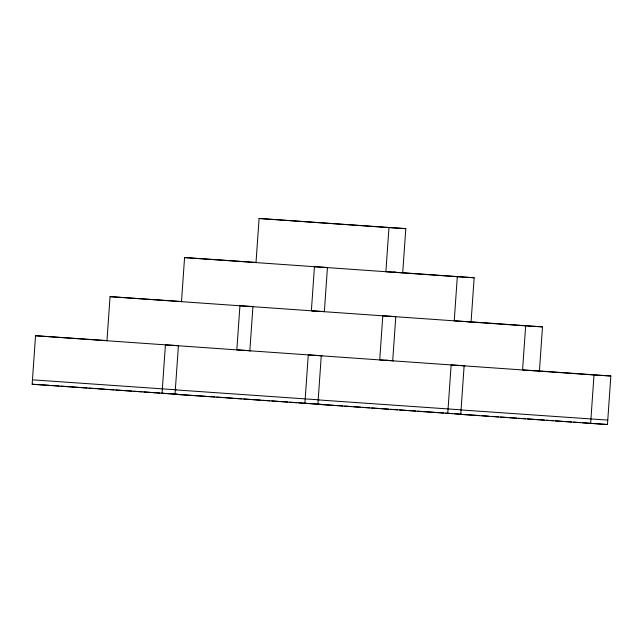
<?xml version="1.0" encoding="UTF-8"?>
<svg xmlns="http://www.w3.org/2000/svg" width="643" height="643" viewBox="0 0 643 643"><rect width="100%" height="100%" fill="white"/><g stroke="black" fill="none" stroke-linecap="round" stroke-linejoin="round"><path stroke-width="0.96" d="M161.883 393.211L177.87 394.328L32.15 384.249L35.542 335.734L107.333 340.621M106.971 340.758L110.057 296.648L181.848 301.535M162.028 393.371L165.42 344.865L178.296 345.645M298.754 402.823L321.733 404.439L175.017 394.288L178.408 345.773M181.487 301.671L184.573 257.57L256.364 262.457M249.838 350.797L252.924 306.687M256.002 262.585L259.089 218.483L405.805 228.635L402.719 272.736L385.88 271.716L388.967 227.606L405.805 228.635M304.886 403.41L308.278 354.904L322.151 355.748M461.626 414.293L317.875 404.326L321.267 355.812M324.353 311.71L327.44 267.609M392.704 360.836L395.783 316.726M447.753 413.449L451.145 364.935L465.018 365.787M474.156 277.76L457.31 276.731L454.231 320.833L471.07 321.862L474.156 277.76L402.221 272.704M538.922 370.947L610.85 376.002L607.458 424.517L460.742 414.365L464.133 365.851M542.499 326.877L525.661 325.856L522.574 369.958L539.421 370.987L542.499 326.877L467.574 321.613M590.62 423.488L594.011 374.973L610.85 376.002M327.327 267.48L314.451 266.692L311.365 310.794L324.241 311.582L321.717 311.365M252.812 306.558L239.935 305.779L236.849 349.88L250.722 350.724L248.696 350.556M394.681 316.541L382.794 315.817L379.716 359.919L393.58 360.763M176.206 389.811L32.455 379.836M319.065 399.85L175.322 389.875M460.943 409.824L318.189 399.914M32.15 384.249L48.989 385.278M607.764 420.104L461.047 409.953M175.017 394.288L205.84 396.297M317.875 404.326L333.725 405.291M460.742 414.365L479.582 415.531M259.089 218.483L388.967 227.606M393.733 272.11L396.233 272.278M184.573 257.57L457.31 276.731M311.726 310.665L313.72 310.802M110.057 296.648L525.661 325.856M386.065 360.209L388.067 360.345M532.428 370.489L534.92 370.665M35.542 335.734L594.011 374.973M51.987 385.487L58.979 385.977M60.981 386.113L86.958 387.946M88.951 388.083L95.944 388.573M97.945 388.718L104.938 389.208M106.939 389.345L113.932 389.835M115.925 389.979L122.917 390.47M124.919 390.606L131.911 391.105M133.913 391.241L141.902 391.804M143.903 391.941L150.896 392.431M152.889 392.576L159.882 393.066M207.842 396.434L214.834 396.924M216.828 397.069L223.82 397.559M225.822 397.704L232.814 398.194M234.816 398.33L241.808 398.821M243.801 398.965L250.802 399.456M252.795 399.592L260.793 400.155M262.786 400.3L269.779 400.79M271.78 400.927L278.773 401.417M280.766 401.562L287.767 402.052M289.76 402.196L296.753 402.687M335.718 405.42L342.711 405.91M344.712 406.054L351.705 406.545M353.698 406.689L360.691 407.18M362.692 407.316L369.685 407.807M371.686 407.951L379.675 408.514M381.677 408.651L388.669 409.141M390.663 409.286L397.655 409.776M399.657 409.912L406.649 410.403M408.651 410.547L415.643 411.038M417.637 411.182L434.62 412.372M436.621 412.509L443.614 413.007M445.615 413.144L452.608 413.634M454.601 413.779L461.594 414.269M481.575 415.667L488.567 416.166M491.565 416.375L498.558 416.865M500.559 417.002L507.552 417.5M509.553 417.637L516.546 418.127M518.539 418.271L525.532 418.762M527.533 418.898L534.526 419.389M536.527 419.533L544.517 420.096M546.518 420.233L553.51 420.723M555.504 420.868L562.504 421.358M564.498 421.495L571.49 421.993M573.492 422.13L580.484 422.62M582.478 422.764L589.478 423.255M591.472 423.391L607.458 424.517"/></g></svg>
